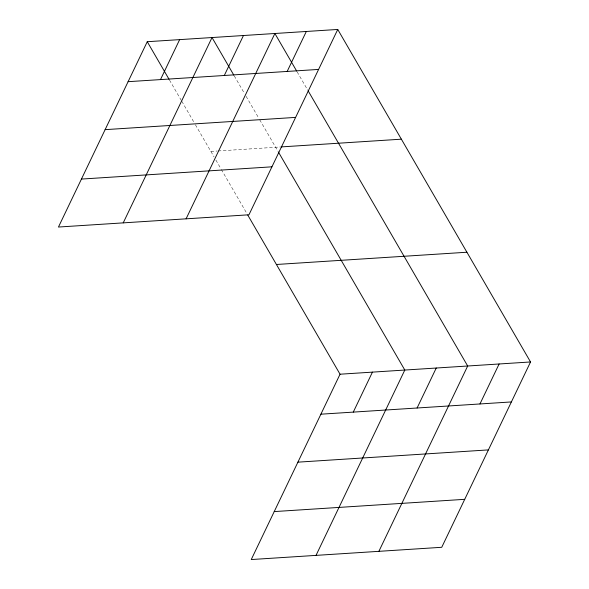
<?xml version="1.0" encoding="UTF-8"?>
<svg xmlns="http://www.w3.org/2000/svg" width="589" height="589" viewBox="0 0 589 589"><rect width="100%" height="100%" fill="white"/><g stroke="black" fill="none" stroke-linecap="round" stroke-linejoin="round"><path stroke-width="0.44" stroke-dasharray="2.94 2.21" d="M210.877 151.432L217.172 151.027M218.07 150.968L280.136 146.978M297.158 71.902L307.605 89.926M234.289 75.944L243.831 92.399M246.106 96.324L258.829 118.264M259.742 119.832L277.92 151.189M169.522 80.111L181.338 100.491M181.795 101.271L194.517 123.219M195.423 124.787L214.065 156.932M215.883 160.068L220.89 168.704M221.346 169.492L246.835 213.454"/><path stroke-width="0.88" d="M147.257 41.709L58.458 227.037L248.956 214.786L337.747 29.45L147.257 41.709L169.065 79.324M160.488 79.596L179.638 39.625M123.226 222.87L212.025 37.541L233.833 75.156M224.306 75.488L243.456 35.517M186.087 218.828L274.886 33.492L296.701 71.114M287.167 71.446L306.317 31.475M247.748 215.029L340.044 374.214L251.253 559.55L441.743 547.291L530.542 361.963L337.747 29.45M353.282 412.109L372.432 372.13M316.021 555.383L404.812 370.047L278.376 151.977M417.093 408L436.25 368.029M378.882 551.341L467.681 366.005L308.062 90.706M479.961 403.958L499.111 363.98M128.1 81.68L318.597 69.421M105.122 129.646L295.612 117.395M281.034 146.919L401.374 139.181M81.437 179.071L271.934 166.82M276.425 264.483L466.922 252.232M340.044 374.214L530.542 361.963M320.895 414.192L511.392 401.934M297.909 462.159L488.406 449.9M274.231 511.583L464.728 499.325"/></g></svg>
